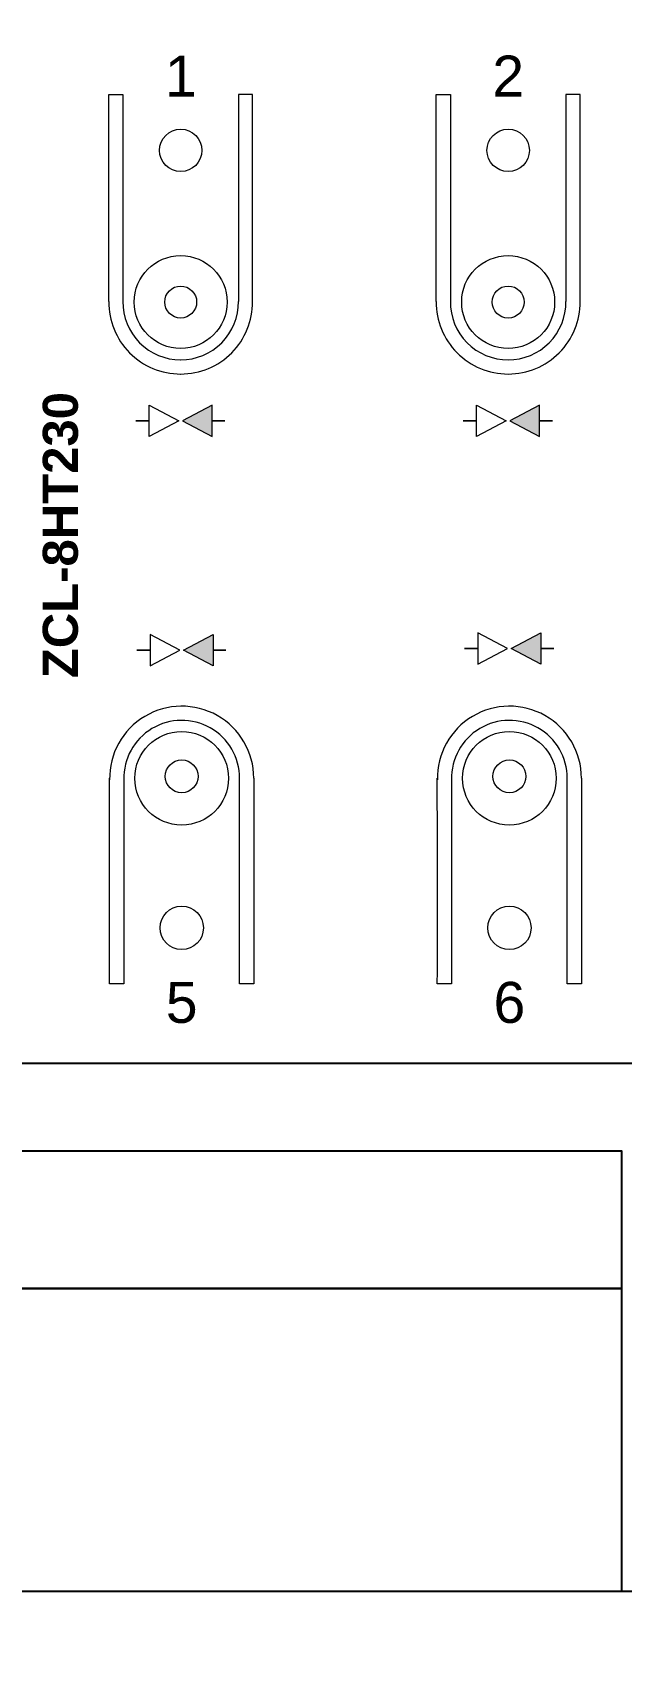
# Model space of a CAD drawing. Header units: millimetres. Extents: x -174 to 283928, y 1291 to 21053.
# Drawn here: x 10895.7 to 10920.9, y 19673.7 to 19742.8 of the extents above; entities that cross this region are included whole.
import ezdxf
from ezdxf.enums import TextEntityAlignment as Align

# ---------------------------------------------------------------- set-up
doc = ezdxf.new("R2010")
doc.units = ezdxf.units.MM
doc.layers.add('Enclosure', color=7, linetype='Continuous')
doc.layers.add('Serigraph', color=7, linetype='Continuous')
doc.styles.add('Arial', font='arial.ttf')
doc.styles.add('Arial Rounded MT', font='')
doc.styles.get("Standard").update_dxf_attribs({"font": 'arial.ttf'})
doc.styles.get('Arial Rounded MT').set_extended_font_data('Arial Rounded MT Bold')

# ---------------------------------------------------------------- blocks, each defined once
blk = doc.blocks.new('*U211')
at = {"ltscale": 2}
blk.add_lwpolyline([(0, 20), (0, -20), (840, -20), (840, 20), (0, 20)], dxfattribs=at)
blk.add_lwpolyline([(640.234, 3), (656.234, 3, -0.414214), (658.234, 1), (658.234, -1, -0.414214), (656.234, -3), (640.234, -3, -0.414214), (638.234, -1), (638.234, 1, -0.414214)], format="xyb", close=True, dxfattribs=at)
blk = doc.blocks.new('ZCL-8HT230_ENCLOSURE')
at = {"layer": 'Enclosure'}
blk.add_lwpolyline([(0, 45), (80, 45), (80, -45), (0, -45)], close=True, dxfattribs=at)
at = {"layer": 'Enclosure', "lineweight": 9}
for points in [[(8.883, 10.111), (8.883, 18.956), (9.487, 18.956), (9.487, 10.111)], [(15.03, 10.111), (15.03, 18.956), (14.426, 18.956), (14.426, 10.111)], [(22.873, 10.111), (22.873, 18.956), (23.477, 18.956), (23.477, 10.111)], [(29.021, 10.111), (29.021, 18.956), (28.417, 18.956), (28.417, 10.111)], [(9.528, -19.046), (8.921, -19.046)], [(15.079, -19.046), (14.472, -19.046)], [(23.528, -19.046), (22.921, -19.046)], [(29.079, -19.046), (28.472, -19.046)]]:
    blk.add_lwpolyline(points, dxfattribs=at)
at = {"layer": 'Enclosure'}
for points in [[(0, -22.429), (80, -22.429)], [(4.01, -45), (4.017, -26.172), (30.796, -26.172), (30.796, -45)], [(4.015, -32.065), (30.796, -32.065)], [(30.796, -32.065), (4.015, -32.065)]]:
    blk.add_lwpolyline(points, dxfattribs=at)
at = {"layer": 'Enclosure', "lineweight": 9}
for centre, radius in [((11.959, 16.572), 0.906), ((25.949, 16.572), 0.906), ((11.956, 10.089), 1.986), ((25.947, 10.089), 1.986), ((11.956, 10.09), 0.683), ((25.946, 10.09), 0.683)]:
    blk.add_circle(centre, radius, dxfattribs=at)
at = {"layer": 'Enclosure', "lineweight": 9, "ltscale": 100}
for centre, radius in [((12, -10.257), 2), ((26, -10.257), 2), ((12, -10.176), 0.702), ((26, -10.176), 0.702), ((12, -16.652), 0.927), ((26, -16.652), 0.927)]:
    blk.add_circle(centre, radius, dxfattribs=at)
at = {"layer": 'Enclosure', "lineweight": 9}
for centre, radius, start, end in [((11.956, 10.089), 3.074, 179.59125, 269.95329), ((11.957, 10.09), 2.47, 179.49124, 269.92873), ((11.956, 10.09), 2.47, 270.07127, 0.50876), ((11.956, 10.089), 3.074, 270.04671, 0.40875), ((25.947, 10.089), 3.074, 179.59125, 269.95329), ((25.947, 10.09), 2.47, 179.49124, 269.92873), ((25.946, 10.09), 2.47, 270.07127, 0.50876), ((25.947, 10.089), 3.074, 270.04671, 0.40875)]:
    blk.add_arc(centre, radius, start, end, dxfattribs=at)
at = {"layer": 'Enclosure', "lineweight": 9, "ltscale": 100}
for centre, radius, start, end in [((12, -10.257), 3.079, 0.00936, 181.20053), ((26, -10.257), 3.079, 0.00936, 181.20053), ((12, -10.257), 2.473, 359.94048, 181.34045), ((26, -10.257), 2.473, 359.94048, 181.34045)]:
    blk.add_arc(centre, radius, start, end, dxfattribs=at)
at = {"layer": 'Enclosure', "lineweight": 9}
for points in [[(8.921, -19.046), (8.923, -16.141), (8.921, -13.207), (8.921, -10.256)], [(9.528, -10.254), (9.528, -13.206), (9.526, -16.141), (9.528, -19.046)], [(14.472, -19.046), (14.474, -16.141), (14.472, -13.206), (14.472, -10.254)], [(15.079, -10.256), (15.079, -13.207), (15.077, -16.141), (15.079, -19.046)], [(22.921, -19.046), (22.923, -16.141), (22.921, -13.207), (22.921, -10.256)], [(23.528, -10.254), (23.528, -13.206), (23.526, -16.141), (23.528, -19.046)], [(28.472, -19.046), (28.474, -16.141), (28.472, -13.206), (28.472, -10.254)], [(29.079, -10.256), (29.079, -13.207), (29.077, -16.141), (29.079, -19.046)]]:
    blk.add_open_spline(points, degree=3, dxfattribs=at)
blk = doc.blocks.new('ZCL-8HT230_SERIGRAPH')
at = {"layer": 'Serigraph', "lineweight": 0}
h = blk.add_hatch(color=256, dxfattribs=at)
h.dxf.hatch_style = 2
h.paths.add_polyline_path([(13.302, 4.343), (13.302, 5.683), (12.034, 5.013)])
h = blk.add_hatch(color=256, dxfattribs=at)
h.dxf.hatch_style = 2
h.paths.add_polyline_path([(27.292, 4.342), (27.292, 5.682), (26.024, 5.013)])
h = blk.add_hatch(color=256, dxfattribs=at)
h.dxf.hatch_style = 2
h.paths.add_polyline_path([(13.345, -4.119), (13.345, -5.459), (12.077, -4.789)])
h = blk.add_hatch(color=256, dxfattribs=at)
h.dxf.hatch_style = 2
h.paths.add_polyline_path([(27.345, -4.038), (27.345, -5.378), (26.077, -4.709)])
at = {"layer": 'Serigraph', "lineweight": 5}
for points in [[(10.605, 4.343), (10.605, 5.683), (11.873, 5.013), (10.605, 4.343)], [(24.595, 4.342), (24.595, 5.682), (25.863, 5.013), (24.595, 4.342)], [(10.605, 5.013), (10.073, 5.012), (10.039, 5.012), (10.072, 5.012), (10.605, 5.013)], [(13.816, 5.012), (13.849, 5.012), (13.814, 5.012), (13.302, 5.013), (13.816, 5.012)], [(24.595, 5.012), (24.063, 5.012), (24.029, 5.012), (24.062, 5.012), (24.595, 5.012)], [(27.806, 5.012), (27.839, 5.012), (27.804, 5.012), (27.292, 5.012), (27.806, 5.012)], [(10.648, -4.119), (10.648, -5.459), (11.916, -4.789), (10.648, -4.119)], [(24.648, -4.038), (24.648, -5.378), (25.916, -4.709), (24.648, -4.038)], [(10.648, -4.789), (10.116, -4.788), (10.082, -4.788), (10.115, -4.788), (10.648, -4.789)], [(13.859, -4.788), (13.892, -4.788), (13.857, -4.788), (13.345, -4.789), (13.859, -4.788)], [(24.648, -4.708), (24.116, -4.708), (24.081, -4.708), (24.115, -4.708), (24.648, -4.708)], [(27.859, -4.708), (27.892, -4.708), (27.857, -4.708), (27.345, -4.708), (27.859, -4.708)]]:
    blk.add_lwpolyline(points, dxfattribs=at)
at = {"layer": 'Serigraph', "lineweight": 0}
for points in [[(13.302, 4.343), (13.302, 5.683), (12.034, 5.013), (13.302, 4.343)], [(27.292, 4.342), (27.292, 5.682), (26.024, 5.013), (27.292, 4.342)], [(13.345, -4.119), (13.345, -5.459), (12.077, -4.789), (13.345, -4.119)], [(27.345, -4.038), (27.345, -5.378), (26.077, -4.709), (27.345, -4.038)]]:
    blk.add_lwpolyline(points, dxfattribs=at)
at = {"layer": 'Serigraph', "char_height": 1.75, "attachment_point": 5, "style": 'Arial'}
for s, insert in [('1', (11.959, 19.746)), ('2', (25.949, 19.746)), ('5', (12, -19.847)), ('6', (26, -19.847))]:
    blk.add_mtext(s, dxfattribs=dict(at, insert=insert))
at = {"layer": 'Serigraph', "insert": (6.827, 0.132), "char_height": 1.5, "attachment_point": 5, "rotation": 90, "style": 'Arial Rounded MT'}
blk.add_mtext_dynamic_manual_height_columns('\\pxqc;ZCL-8HT230', width=28.97902, gutter_width=12.5, heights=[0], dxfattribs=at)
blk = doc.blocks.new('ZCL-8HT230_ATT_DEF')
at = {"color": 5}
for tag, p in [('UFH_ACTUATOR_1', (26.299, 47.198)), ('UFH_ACTUATOR_2', (32.649, 47.198)), ('UFH_ACTUATOR_3', (39.025, 47.198)), ('UFH_ACTUATOR_4', (45.375, 47.198)), ('UFH_ACTUATOR_5', (51.7, 47.198)), ('UFH_ACTUATOR_6', (58.05, 47.198)), ('UFH_ACTUATOR_7', (64.425, 47.198)), ('UFH_ACTUATOR_8', (70.775, 47.198))]:
    blk.add_attdef(tag, p, '', height=2.5, rotation=90, dxfattribs=at)
blk.add_wipeout([(0, 45), (80, 45), (80, -45), (0, -45)])
blk.add_wipeout([(0, 45), (80, 45), (80, -45), (0, -45)])
at = {"layer": 'Enclosure'}
blk.add_blockref('ZCL-8HT230_ENCLOSURE', (0, 0), dxfattribs=at)
at = {"layer": 'Serigraph'}
blk.add_blockref('ZCL-8HT230_SERIGRAPH', (0, 0), dxfattribs=at)
at = {"color": 3, "flags": 2}
blk.add_attdef('REFERENCE', text='', height=2.5, dxfattribs=at).set_placement((16.552, 28.377), align=Align.CENTER)
at = {"color": 3}
blk.add_attdef('PHYSICAL.ADD.', text='', height=2.5, dxfattribs=at).set_placement((62.279, 28.377), align=Align.CENTER)

msp = doc.modelspace()

# ---------------------------------------------------------------- linework, layer by layer
at = {"layer": 'Defpoints', "color": 6}
msp.add_lwpolyline([(11101.853, 19649.172), (10261.826, 19649.172), (10261.826, 19679.172), (11101.853, 19679.172)], close=True, dxfattribs=at)

# ---------------------------------------------------------------- block references
at = {"color": 1}
msp.add_blockref('*U211', (10261.853, 19721.172), dxfattribs=at)

# ---------------------------------------------------------------- next in the draw order: block references
msp.add_blockref('ZCL-8HT230_ATT_DEF', (10890.087, 19721.172))

doc.saveas('drawing.dxf')
